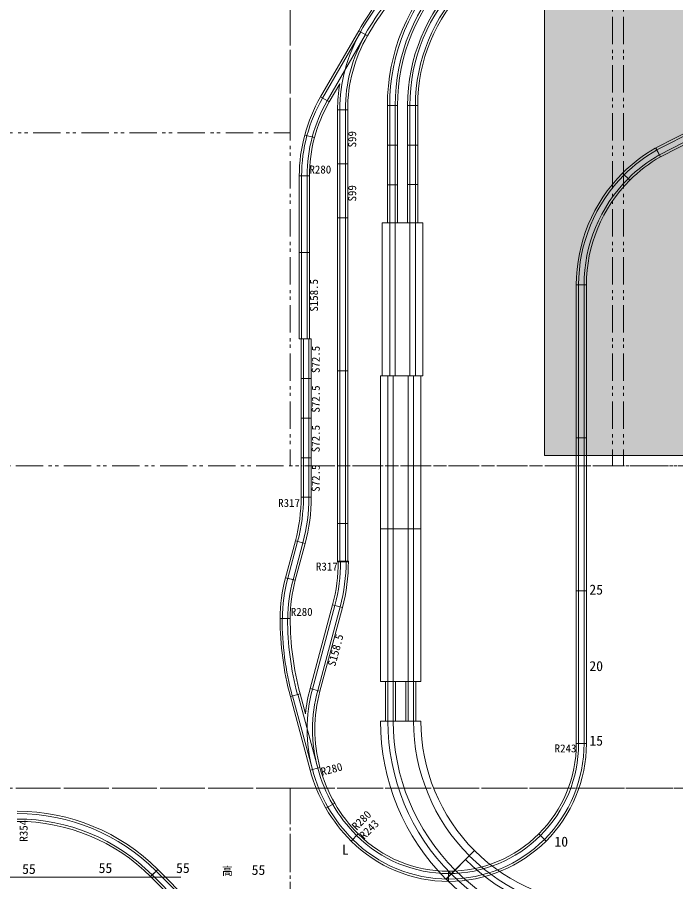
# Model space of a CAD drawing. Units: millimetres, scale not verified. Extents: x -9453 to 4173, y -8805 to 4050.
# Drawn here: x -24 to 1181, y -2773 to -1190 of the extents above; entities that cross this region are included whole.
import ezdxf
from ezdxf.enums import TextEntityAlignment as Align

# ---------------------------------------------------------------- set-up
doc = ezdxf.new("R2010")
doc.units = ezdxf.units.MM
doc.header["$LTSCALE"] = 10
doc.linetypes.add('DOUBLE_CHAIN1', pattern=[8.8, 5, -1, 0.6, -0.6, 0.6, -1])
for name, color, linetype, lineweight in [('0-0_線路', 7, 'Continuous', 9), ('0-1', 7, 'Continuous', 9), ('0-2', 7, 'Continuous', 9), ('0-4_ジオラマ', 7, 'Continuous', 9), ('0-8_教室', 3, 'DOUBLE_CHAIN1', 9)]:
    doc.layers.add(name, color=color, linetype=linetype, lineweight=lineweight)
doc.styles.add('ＭＳ ゴシック', font='')
doc.styles.get('ＭＳ ゴシック').set_extended_font_data('MS Gothic')

msp = doc.modelspace()

# ---------------------------------------------------------------- linework, layer by layer
at = {"layer": '0-0_線路'}
for p, q in [((600.83, -1214.23), (530.83, -1335.48)), ((616.85, -1223.48), (600.83, -1214.23)), ((616.85, -1223.48), (600.83, -1214.23)), ((600.83, -1214.23), (616.85, -1223.48)), ((600.83, -1214.23), (616.85, -1223.48)), ((600.83, -1214.23), (616.85, -1223.48)), ((565.96, -1311.63), (546.85, -1344.73)), ((530.83, -1335.48), (546.85, -1344.73)), ((530.83, -1335.48), (546.85, -1344.73)), ((546.85, -1344.73), (530.83, -1335.48)), ((530.83, -1335.48), (546.85, -1344.73)), ((580.58, -1358.86), (562.08, -1358.86)), ((562.08, -1457.86), (562.08, -1358.86)), ((580.58, -1358.86), (562.08, -1358.86)), ((580.58, -1358.86), (566.83, -1358.86)), ((580.58, -1457.86), (580.58, -1358.86)), ((1144.4, -1428.7), (1269.14, -1365.14)), ((1152.8, -1445.18), (1277.54, -1381.62)), ((501.93, -1405.24), (519.8, -1410.03)), ((519.8, -1410.03), (501.93, -1405.24)), ((1143.55, -1429.16), (1152.8, -1445.18)), ((1152.8, -1445.18), (1144.4, -1428.7)), ((1144.4, -1428.7), (1152.8, -1445.18)), ((1144.4, -1428.7), (1152.8, -1445.18)), ((1144.4, -1428.7), (1152.8, -1445.18)), ((562.08, -1457.86), (580.58, -1457.86)), ((562.08, -1556.86), (562.08, -1457.86)), ((580.58, -1457.86), (562.08, -1457.86)), ((566.83, -1457.86), (575.83, -1457.86)), ((580.58, -1457.86), (566.83, -1457.86)), ((580.58, -1556.86), (580.58, -1457.86)), ((492.08, -1480.1), (510.58, -1480.1)), ((510.58, -1480.1), (492.08, -1480.1)), ((510.58, -1480.1), (492.08, -1480.1)), ((510.58, -1480.1), (492.08, -1480.1)), ((492.08, -1480.1), (492.08, -1620.1)), ((510.58, -1480.1), (492.08, -1480.1)), ((510.58, -1480.1), (492.08, -1480.1)), ((510.58, -1480.1), (492.08, -1480.1)), ((510.58, -1480.1), (510.58, -1620.1)), ((1096.72, -1488.21), (1083.64, -1475.13)), ((1096.72, -1488.21), (1083.64, -1475.13)), ((653.2, -1566.22), (653.2, -1496.22)), ((653.2, -1496.22), (671.7, -1496.22)), ((657.95, -1496.22), (671.7, -1496.22)), ((671.7, -1566.22), (671.7, -1496.22)), ((690.2, -1566.09), (690.2, -1496.09)), ((690.2, -1496.09), (708.7, -1496.09)), ((694.95, -1496.09), (708.7, -1496.09)), ((708.7, -1566.09), (708.7, -1496.09)), ((562.08, -1556.86), (580.58, -1556.86)), ((562.08, -1556.86), (562.08, -1836.86)), ((580.58, -1556.86), (562.08, -1556.86)), ((580.58, -1556.86), (562.08, -1556.86)), ((566.83, -1556.86), (575.83, -1556.86)), ((580.58, -1556.86), (580.58, -1836.86)), ((717.95, -1566.22), (643.95, -1566.22)), ((653.2, -1566.22), (671.7, -1566.22)), ((653.2, -1566.22), (671.7, -1566.22)), ((690.2, -1566.09), (708.7, -1566.09)), ((690.2, -1566.09), (708.7, -1566.09)), ((510.58, -1620.1), (492.08, -1620.1)), ((510.58, -1620.1), (492.08, -1620.1)), ((492.08, -1620.1), (510.58, -1620.1)), ((492.08, -1620.1), (492.08, -1778.6)), ((510.58, -1620.1), (492.08, -1620.1)), ((510.58, -1620.1), (510.58, -1778.6)), ((998.92, -1959.66), (998.92, -1679.66)), ((1017.42, -1679.66), (998.92, -1679.66)), ((1017.42, -1679.66), (998.92, -1679.66)), ((1017.42, -1679.66), (998.92, -1679.66)), ((1017.42, -1959.66), (1017.42, -1679.66)), ((492.08, -1778.6), (510.58, -1778.6)), ((495.42, -1778.58), (513.92, -1778.58)), ((495.42, -1778.58), (513.92, -1778.58)), ((562.08, -1836.86), (580.58, -1836.86)), ((562.08, -1836.86), (562.08, -2116.86)), ((580.58, -1836.86), (562.08, -1836.86)), ((580.58, -1836.86), (562.08, -1836.86)), ((640.53, -1846.17), (714.53, -1846.17)), ((717.95, -1846.22), (643.95, -1846.22)), ((998.92, -1959.66), (1017.42, -1959.66)), ((998.92, -1959.66), (1017.42, -1959.66)), ((998.92, -1959.66), (998.92, -2239.66)), ((1017.42, -1959.66), (998.92, -1959.66)), ((1017.42, -1959.66), (998.92, -1959.66)), ((1017.42, -1959.66), (1017.42, -2239.66)), ((495.42, -2068.58), (513.92, -2068.58)), ((562.08, -2116.86), (580.58, -2116.86)), ((562.08, -2116.86), (580.58, -2116.86)), ((562.08, -2186.86), (562.08, -2116.86)), ((562.08, -2116.86), (580.58, -2116.86)), ((566.83, -2116.86), (580.58, -2116.86)), ((580.58, -2186.86), (580.58, -2116.86)), ((640.53, -2126.17), (714.53, -2126.17)), ((640.53, -2126.17), (714.53, -2126.17)), ((484.93, -2148.24), (466.81, -2215.85)), ((502.8, -2153.02), (484.93, -2148.24)), ((502.8, -2153.02), (484.93, -2148.24)), ((484.93, -2148.24), (502.8, -2153.02)), ((484.93, -2148.24), (502.8, -2153.02)), ((502.8, -2153.02), (484.68, -2220.64)), ((562.08, -2186.86), (580.58, -2186.86)), ((562.08, -2186.86), (580.58, -2186.86)), ((563.45, -2185.88), (581.95, -2185.88)), ((466.81, -2215.85), (484.68, -2220.64)), ((484.68, -2220.64), (466.81, -2215.85)), ((480.1, -2219.41), (466.81, -2215.85)), ((998.92, -2239.66), (1017.42, -2239.66)), ((998.92, -2239.66), (998.92, -2519.66)), ((1017.42, -2239.66), (998.92, -2239.66)), ((1017.42, -2239.66), (998.92, -2239.66)), ((511.94, -2418.63), (552.97, -2265.53)), ((529.81, -2423.42), (570.83, -2270.32)), ((570.83, -2270.32), (552.97, -2265.53)), ((552.97, -2265.53), (570.83, -2270.32)), ((552.97, -2265.53), (570.83, -2270.32)), ((475.46, -2290.71), (456.96, -2290.71)), ((475.46, -2290.71), (456.96, -2290.71)), ((529.81, -2423.42), (511.94, -2418.63)), ((511.94, -2418.63), (529.81, -2423.42)), ((640.53, -2406.17), (714.53, -2406.17)), ((475.71, -2433.13), (493.58, -2428.34)), ((511.94, -2568.36), (475.71, -2433.13)), ((503.47, -2465.25), (493.58, -2428.34)), ((714.53, -2478.34), (640.53, -2478.67)), ((998.92, -2519.66), (1017.42, -2519.66)), ((998.92, -2519.66), (1017.42, -2519.66)), ((998.92, -2519.66), (1017.42, -2519.66)), ((511.94, -2568.36), (529.81, -2563.57)), ((529.81, -2563.57), (511.94, -2568.36)), ((511.94, -2568.36), (529.81, -2563.57)), ((511.94, -2568.36), (529.81, -2563.57)), ((511.94, -2568.36), (529.81, -2563.57)), ((540.84, -2638.12), (556.86, -2628.87)), ((556.86, -2628.87), (540.84, -2638.12)), ((599.89, -2684.94), (586.81, -2698.03)), ((599.89, -2684.94), (586.81, -2698.03)), ((599.89, -2684.94), (586.81, -2698.03)), ((930.46, -2684.94), (943.54, -2698.03)), ((930.46, -2684.94), (943.54, -2698.03)), ((812.79, -2715.57), (760.47, -2767.9)), ((812.63, -2715.41), (760.54, -2767.97)), ((232.89, -2749.96), (219.81, -2763.04)), ((232.89, -2749.96), (223.17, -2759.68)), ((302.9, -2819.96), (232.89, -2749.96)), ((765.17, -2753.41), (765.17, -2771.91)), ((765.17, -2753.41), (765.17, -2771.91)), ((289.82, -2833.05), (219.81, -2763.04))]:
    msp.add_line(p, q, dxfattribs=at)
at = {"layer": '0-0_線路', "color": 2}
for p, q in [((604.51, -1216.36), (534.51, -1337.6)), ((613.17, -1221.36), (543.17, -1342.6)), ((566.33, -1457.86), (566.33, -1358.86)), ((576.33, -1457.86), (576.33, -1358.86)), ((657.45, -1351.22), (657.45, -1423.72)), ((667.45, -1351.22), (667.45, -1423.72)), ((694.45, -1351.09), (694.45, -1423.59)), ((704.45, -1351.09), (704.45, -1423.59)), ((1146.33, -1432.49), (1271.07, -1368.93)), ((1150.87, -1441.4), (1275.61, -1377.84)), ((657.45, -1423.72), (657.45, -1496.22)), ((667.45, -1423.72), (667.45, -1496.22)), ((694.45, -1423.59), (694.45, -1496.09)), ((704.45, -1423.59), (704.45, -1496.09)), ((566.33, -1556.86), (566.33, -1457.86)), ((576.33, -1556.86), (576.33, -1457.86)), ((496.33, -1480.1), (496.33, -1620.1)), ((506.33, -1480.1), (506.33, -1620.1)), ((657.45, -1566.22), (657.45, -1496.22)), ((667.45, -1566.22), (667.45, -1496.22)), ((694.45, -1566.09), (694.45, -1496.09)), ((704.45, -1566.09), (704.45, -1496.09)), ((566.33, -1836.86), (566.33, -1556.86)), ((576.33, -1836.86), (576.33, -1556.86)), ((657.45, -1846.22), (657.45, -1566.22)), ((667.45, -1846.22), (667.45, -1566.22)), ((694.45, -1846.22), (694.45, -1566.22)), ((704.45, -1846.22), (704.45, -1566.22)), ((496.33, -1620.1), (496.33, -1778.6)), ((506.33, -1620.1), (506.33, -1778.6)), ((1003.17, -1679.66), (1003.17, -1959.66)), ((1013.17, -1679.66), (1013.17, -1959.66)), ((499.67, -1778.58), (499.67, -1851.08)), ((509.67, -1778.58), (509.67, -1851.08)), ((499.67, -1851.08), (499.67, -1923.58)), ((509.67, -1851.08), (509.67, -1923.58)), ((566.33, -2116.86), (566.33, -1836.86)), ((576.33, -2116.86), (576.33, -1836.86)), ((654.03, -1846.17), (654.03, -2126.17)), ((664.03, -1846.17), (664.03, -2126.17)), ((691.03, -1846.17), (691.03, -2126.17)), ((701.03, -1846.17), (701.03, -2126.17)), ((499.67, -1923.58), (499.67, -1996.08)), ((509.67, -1923.58), (509.67, -1996.08)), ((1003.17, -2239.66), (1003.17, -1959.66)), ((1013.17, -2239.66), (1013.17, -1959.66)), ((499.67, -1996.08), (499.67, -2068.58)), ((509.67, -1996.08), (509.67, -2068.58)), ((566.33, -2186.86), (566.33, -2116.86)), ((576.33, -2186.86), (576.33, -2116.86)), ((654.03, -2126.17), (654.03, -2406.17)), ((664.03, -2126.17), (664.03, -2406.17)), ((691.03, -2126.17), (691.03, -2406.17)), ((701.03, -2126.17), (701.03, -2406.17)), ((489.04, -2149.34), (470.92, -2216.95)), ((498.7, -2151.92), (480.58, -2219.54)), ((1003.17, -2519.66), (1003.17, -2239.66)), ((1013.17, -2519.66), (1013.17, -2239.66)), ((516.05, -2419.73), (557.07, -2266.63)), ((525.71, -2422.32), (566.73, -2269.22)), ((654.03, -2478.56), (654.03, -2406.06)), ((664.03, -2478.56), (664.03, -2406.06)), ((691.03, -2478.67), (691.03, -2406.17)), ((701.03, -2478.67), (701.03, -2406.17)), ((516.05, -2567.26), (479.81, -2432.03)), ((525.71, -2564.67), (489.47, -2429.44)), ((299.89, -2822.97), (229.89, -2752.97)), ((292.82, -2830.04), (222.82, -2760.04))]:
    msp.add_line(p, q, dxfattribs=at)
at = {"layer": '0-0_線路', "color": 3}
for p, q in [((643.95, -1566.22), (643.95, -1846.22)), ((717.95, -1846.22), (717.95, -1566.22)), ((640.53, -1846.17), (640.53, -2126.17)), ((714.53, -2126.17), (714.53, -1846.17)), ((640.53, -2126.17), (640.53, -2406.17)), ((714.53, -2406.17), (714.53, -2126.17)), ((-4.94, -2763.99), (-144.93, -2763.99)), ((135.06, -2763.99), (-4.94, -2763.99)), ((275.06, -2763.99), (135.06, -2763.99))]:
    msp.add_line(p, q, dxfattribs=at)
at = {"layer": '0-0_線路', "color": 6}
msp.add_lwpolyline([(940.65, -792.18), (940.65, -1992.18), (1840.65, -1992.18)], dxfattribs=at)
at = {"layer": '0-0_線路'}
for points in [[(616.85, -1223.48), (600.83, -1214.23), (616.85, -1223.48)], [(671.7, -1351.22), (671.7, -1423.72), (653.2, -1423.72)], [(671.7, -1351.22), (653.2, -1351.22), (653.2, -1423.72)], [(708.7, -1351.09), (708.7, -1423.59), (690.2, -1423.59)], [(708.7, -1351.09), (690.2, -1351.09), (690.2, -1423.59)], [(671.7, -1423.72), (671.7, -1496.22), (653.2, -1496.22)], [(671.7, -1423.72), (653.2, -1423.72), (653.2, -1496.22)], [(708.7, -1423.59), (708.7, -1496.09), (690.2, -1496.09)], [(708.7, -1423.59), (690.2, -1423.59), (690.2, -1496.09)], [(1096.72, -1488.21), (1083.64, -1475.13), (1096.72, -1488.21)], [(513.92, -1778.58), (513.92, -1851.08), (495.42, -1851.08)], [(513.92, -1778.58), (495.42, -1778.58), (495.42, -1851.08)], [(513.92, -1851.08), (513.92, -1923.58), (495.42, -1923.58)], [(513.92, -1851.08), (495.42, -1851.08), (495.42, -1923.58)], [(562.08, -1836.86), (580.58, -1836.86), (580.58, -2116.86)], [(513.92, -1923.58), (513.92, -1996.08), (495.42, -1996.08)], [(513.92, -1923.58), (495.42, -1923.58), (495.42, -1996.08)], [(513.92, -1996.08), (513.92, -2068.58), (495.42, -2068.58)], [(513.92, -1996.08), (495.42, -1996.08), (495.42, -2068.58)], [(998.92, -2239.66), (1017.42, -2239.66), (1017.42, -2519.66)], [(649.78, -2478.56), (649.78, -2406.06), (668.28, -2406.06)], [(649.78, -2478.56), (668.28, -2478.56), (668.28, -2406.06)], [(686.78, -2478.67), (686.78, -2406.17), (705.28, -2406.17)], [(686.78, -2478.67), (705.28, -2478.67), (705.28, -2406.17)], [(529.81, -2563.57), (511.94, -2568.36), (529.81, -2563.57)]]:
    msp.add_lwpolyline(points, dxfattribs=at)
for centre, radius, start, end in [((1077.36, -1489.36), 550.25, 135, 150.00005), ((1016.45, -1351.22), 363.25, 135, 180), ((1016.45, -1351.22), 344.75, 135, 180), ((1077.36, -1489.36), 531.75, 135, 149.99998), ((1016.45, -1351.09), 326.25, 135, 180), ((1016.45, -1351.09), 307.75, 135, 180), ((851.3, -1358.85), 270.72, 149.99921, 165.00089), ((851.33, -1358.86), 270.75, 150, 165.00003), ((851.33, -1358.86), 270.75, 165.00002, 180.00005), ((851.3, -1358.86), 270.72, 164.99919, 180.00087), ((851.33, -1358.86), 289.25, 170.60304, 180.00002), ((781.33, -1480.1), 289.25, 150.00002, 165), ((781.33, -1480.1), 270.75, 150.00002, 165), ((781.33, -1480.1), 289.25, 165.00002, 180), ((781.33, -1480.1), 270.75, 165.00002, 180), ((1288.17, -1679.66), 289.25, 119.99997, 135), ((1288.15, -1679.63), 270.72, 119.99911, 135.00079), ((1288.17, -1679.66), 270.75, 119.99997, 135), ((1288.17, -1679.66), 289.25, 135.00005, 180), ((1288.17, -1679.66), 270.75, 134.99998, 180), ((187.67, -2068.58), 307.75, 345, 0), ((187.67, -2068.58), 326.25, 345, 0.00002), ((255.7, -2185.88), 307.75, 345, 0), ((255.7, -2185.88), 326.25, 345, 0.00002), ((746.21, -2290.71), 289.25, 165.00002, 180), ((746.21, -2290.71), 270.75, 165.00002, 180), ((1007.21, -2290.71), 550.25, 179.99995, 195), ((1007.21, -2290.71), 531.75, 180.00002, 195), ((791.34, -2493.49), 289.25, 164.99997, 174.39694), ((791.34, -2493.49), 270.75, 164.99997, 180), ((791.31, -2493.49), 270.72, 164.99911, 180.00079), ((791.31, -2493.5), 270.72, 179.99911, 195.00079), ((791.34, -2493.5), 270.75, 179.99997, 195), ((765.17, -2519.66), 233.75, 315.00009, 0), ((765.17, -2519.66), 252.25, 315.00011, 0), ((791.34, -2493.5), 270.75, 195.00002, 210), ((791.34, -2493.5), 289.25, 195.00002, 210), ((791.34, -2493.5), 289.25, 210.00002, 225), ((791.34, -2493.5), 270.75, 210.00002, 225), ((-23.96, -3006.82), 363.25, 45, 90), ((-23.96, -3006.82), 344.75, 45, 90), ((765.17, -2519.66), 233.75, 225.00009, 270), ((765.17, -2519.66), 233.75, 270.00009, 315), ((765.17, -2519.66), 252.25, 225.00011, 270), ((765.17, -2519.66), 252.25, 270.00011, 315)]:
    msp.add_arc(centre, radius, start, end, dxfattribs=at)
at = {"layer": '0-0_線路', "color": 2}
for centre, radius, start, end in [((1077.36, -1489.36), 546.69, 135, 150), ((1016.45, -1351.22), 359, 135, 180), ((1016.45, -1351.22), 349, 135, 180), ((1077.36, -1489.36), 536.69, 135, 150), ((1016.45, -1351.09), 322, 135, 179.99998), ((1016.45, -1351.09), 312, 135, 180.00002), ((851.33, -1358.86), 285, 150, 165.00006), ((851.33, -1358.86), 275, 150, 165.00005), ((851.33, -1358.86), 285, 165.00002, 180.00008), ((851.33, -1358.86), 275, 165, 180.00005), ((781.33, -1480.1), 285, 150.00002, 165), ((781.33, -1480.1), 275, 150.00002, 165), ((781.33, -1480.1), 285, 165.00002, 180), ((781.33, -1480.1), 275, 165.00002, 180), ((1288.17, -1679.66), 285, 119.99994, 135), ((1288.17, -1679.66), 275, 119.99995, 135), ((1288.17, -1679.66), 285, 135.00005, 180), ((1288.17, -1679.66), 275, 135, 180), ((187.67, -2068.58), 312, 345, 359.99998), ((187.67, -2068.58), 322, 345, 0.00002), ((255.7, -2185.88), 312, 345, 359.99998), ((255.7, -2185.88), 322, 345, 0.00002), ((746.21, -2290.71), 285, 165.00002, 180), ((746.21, -2290.71), 275, 165.00002, 180), ((1007.21, -2290.71), 546.69, 180, 195), ((1007.21, -2290.71), 536.69, 180, 195), ((791.34, -2493.49), 285, 164.99994, 180), ((791.34, -2493.49), 275, 164.99995, 180), ((1050.03, -2478.34), 396, 179.99995, 225), ((1050.03, -2478.34), 386, 180, 225), ((1050.03, -2478.34), 349, 180, 225), ((791.34, -2493.5), 285, 179.99994, 195), ((791.34, -2493.5), 275, 179.99995, 195), ((765.17, -2519.66), 238, 315.00012, 0), ((765.17, -2519.66), 248, 315.00009, 0), ((791.34, -2493.5), 285, 195.00002, 210), ((791.34, -2493.5), 275, 195.00002, 210), ((791.34, -2493.5), 285, 210.00002, 225), ((791.34, -2493.5), 275, 210.00002, 225), ((-23.96, -3006.82), 359, 45, 90), ((-23.96, -3006.82), 349, 45, 90), ((765.17, -2519.66), 238, 225.00012, 270), ((765.17, -2519.66), 238, 270.00012, 315), ((765.17, -2519.66), 248, 225.00009, 270), ((765.17, -2519.66), 248, 270.00009, 315), ((1049.87, -2478.18), 359, 225, 270), ((1049.87, -2478.18), 349, 225, 270), ((1049.87, -2478.18), 386, 225, 270), ((1049.87, -2478.18), 396, 224.99995, 270)]:
    msp.add_arc(centre, radius, start, end, dxfattribs=at)
at = {"layer": '0-0_線路', "color": 3}
for centre, radius, start, end in [((1050.03, -2478.34), 409.5, 180.04622, 225), ((1050.03, -2478.34), 335.5, 180.00006, 225), ((1049.87, -2478.18), 335.5, 225.00006, 270), ((1049.87, -2478.18), 409.5, 225.04622, 270)]:
    msp.add_arc(centre, radius, start, end, dxfattribs=at)
at = {"layer": '0-1'}
msp.add_solid([(940.65, -1992.18), (1840.65, -1992.18), (940.65, -792.18), (1840.65, -792.18)], dxfattribs=at)
at = {"layer": '0-8_教室'}
for p, q in [((475.37, -221.1), (475.37, -2011.1)), ((1065.37, -221.1), (1065.37, -2011.1)), ((-1314.63, -1401.1), (475.37, -1401.1)), ((-114.63, -2601.1), (1675.37, -2601.1)), ((475.37, -3191.1), (475.37, -2601.1))]:
    msp.add_line(p, q, dxfattribs=at)
for points in [[(1085.37, -221.1), (1085.37, -2011.1), (495.37, -2011.1)], [(1085.37, -221.1), (1675.37, -221.1), (1675.37, -2011.1), (1085.37, -2011.1)], [(-1314.63, -811.1), (475.37, -811.1), (475.37, -1401.1)], [(1675.37, -811.1), (1675.37, -2601.1), (1085.37, -2601.1), (495.37, -2601.1)], [(-114.63, -2011.1), (1675.37, -2011.1), (1675.37, -2601.1)], [(-1314.63, -2601.1), (475.37, -2601.1), (475.37, -3191.1)], [(475.37, -2601.1), (2265.37, -2601.1), (2265.37, -3191.1)]]:
    msp.add_lwpolyline(points, dxfattribs=at)

# ---------------------------------------------------------------- texts
at = {"layer": '0-0_線路', "style": 'ＭＳ ゴシック'}
for s, rotation, p in [('   S99', 90, (600.58, -1457.86)), ('   S99', 90, (600.58, -1556.86)), ('     S158.5', 90, (530.58, -1778.6)), (' S72.5', 90, (533.92, -1851.08)), (' S72.5', 90, (533.92, -1923.58)), (' S72.5', 90, (533.92, -1996.08)), (' S72.5', 90, (533.92, -2068.58)), ('     S158.5', 75, (549.13, -2428.6)), ('R280', 15, (534.99, -2582.89)), ('R280', 45, (600.11, -2682.35)), ('R354', 90, (-0.7, -2699.18)), ('R243', 45, (614.03, -2699.09))]:
    msp.add_text(s, height=14.66, rotation=rotation, dxfattribs=at).set_placement(p, align=Align.BOTTOM_LEFT)
for s, p in [('R317', (453.45, -2090.76)), ('R317', (522.59, -2207.14)), ('R280', (476.5, -2290.11)), ('R243', (959.3, -2540.15))]:
    msp.add_text(s, height=14.66, dxfattribs=at).set_placement(p, align=Align.BOTTOM_LEFT)
at = {"layer": '0-2', "style": 'ＭＳ ゴシック'}
msp.add_text('R280', height=14.66, dxfattribs=at).set_placement((510.58, -1480.1), align=Align.BOTTOM_LEFT)
at = {"layer": '0-4_ジオラマ', "style": 'ＭＳ ゴシック'}
for s, height, p in [('25', 18.33, (1022.87, -2252.33)), ('20', 18.33, (1022.87, -2392.33)), ('15', 18.33, (1022.87, -2528.87)), ('10', 18.33, (958.92, -2713.81)), ('L', 18.33, (570.03, -2728.5)), ('55', 18.33, (-15.12, -2763.88)), ('55', 18.33, (124.88, -2762.16)), ('55', 18.33, (266.6, -2762.16)), ('高', 14.66, (350.53, -2764.85)), ('55', 18.33, (404.88, -2765.61))]:
    msp.add_text(s, height=height, dxfattribs=at).set_placement(p, align=Align.BOTTOM_LEFT)

doc.saveas('drawing.dxf')
